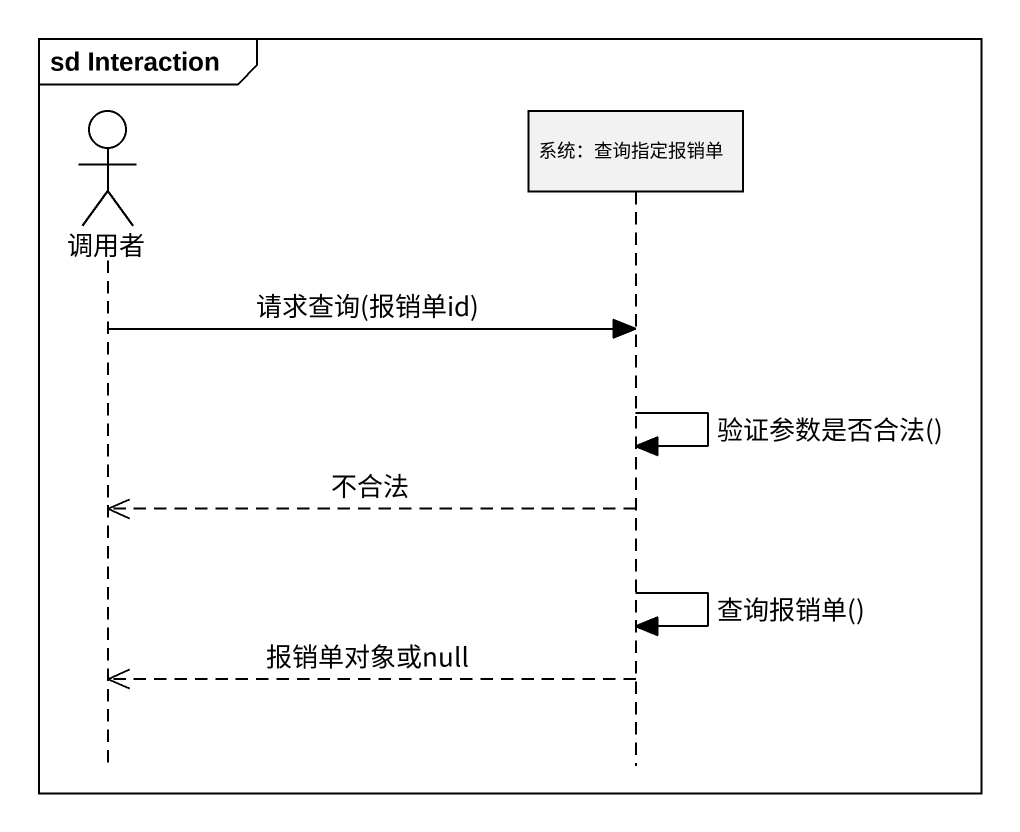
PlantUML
@startuml
mainframe sd Interaction
hide footbox
actor 调用者
participant "系统：查询指定报销单" as 系统_查询指定报销单

调用者 -> 系统_查询指定报销单 : 请求查询(报销单id)
系统_查询指定报销单 -> 系统_查询指定报销单 : 验证参数是否合法()
系统_查询指定报销单 -->> 调用者 : 不合法
系统_查询指定报销单 -> 系统_查询指定报销单 : 查询报销单()
系统_查询指定报销单 -->> 调用者 : 报销单对象或null
@enduml
